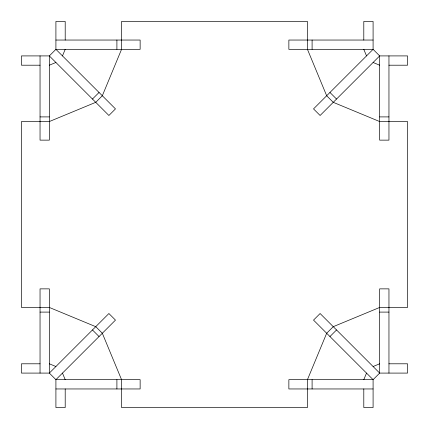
<?xml version="1.0" encoding="UTF-8"?>
<svg xmlns="http://www.w3.org/2000/svg" width="429" height="429" viewBox="0 0 429 429"><rect width="100%" height="100%" fill="white"/><g stroke="black" fill="none" stroke-linecap="round" stroke-linejoin="round"><path stroke-width="0.64" d="M62.478 55.909L65.203 49.335M363.797 379.665L366.522 373.091M92.466 99.04L99.04 92.466M329.96 336.534L336.534 329.96M49.335 65.203L55.909 62.478M373.091 366.522L379.665 363.797M55.909 40.042L140.138 40.042L140.138 49.335L55.909 49.335L49.335 55.909L49.335 140.138L40.042 140.138L40.042 55.909M373.091 40.042L288.862 40.042L288.862 49.335L373.091 49.335L379.665 55.909L379.665 140.138L388.958 140.138L388.958 55.909M40.042 65.203L21.45 65.203L21.45 55.909L49.335 55.909L108.896 115.471L115.471 108.896L55.909 49.335L55.909 21.45L65.203 21.45L65.203 40.042M388.958 65.203L407.55 65.203L407.55 55.909L379.665 55.909L320.104 115.471L313.529 108.896L373.091 49.335L373.091 21.45L363.797 21.45L363.797 40.042M40.042 116.903L49.335 116.903M379.665 116.903L388.958 116.903M40.042 312.098L49.335 312.098M379.665 312.098L388.958 312.098M40.042 363.797L21.45 363.797L21.45 373.091L49.335 373.091L108.896 313.529L115.471 320.104L55.909 379.665L55.909 407.55L65.203 407.55L65.203 388.958M388.958 363.797L407.55 363.797L407.55 373.091L379.665 373.091L320.104 313.529L313.529 320.104L373.091 379.665L373.091 407.55L363.797 407.55L363.797 388.958M55.909 388.958L140.138 388.958L140.138 379.665L55.909 379.665L49.335 373.091L49.335 288.862L40.042 288.862L40.042 373.091M373.091 388.958L288.862 388.958L288.862 379.665L373.091 379.665L379.665 373.091L379.665 288.862L388.958 288.862L388.958 373.091M373.091 62.478L379.665 65.203M49.335 363.797L55.909 366.522M329.96 92.466L336.534 99.04M92.466 329.96L99.04 336.534M363.797 49.335L366.522 55.909M62.478 373.091L65.203 379.665M312.098 40.042L312.098 49.335M312.098 379.665L312.098 388.958M116.903 40.042L116.903 49.335M116.903 379.665L116.903 388.958M121.552 49.335L102.322 95.753L95.753 102.322L49.335 121.552L21.45 121.552L21.45 307.448L49.335 307.448L95.753 326.678L102.322 333.247L121.552 379.665L121.552 407.55L307.448 407.55L307.448 379.665L326.678 333.247L333.247 326.678L379.665 307.448L407.55 307.448L407.55 121.552L379.665 121.552L333.247 102.322L326.678 95.753L307.448 49.335L307.448 21.45L121.552 21.45L121.552 49.335"/></g></svg>
